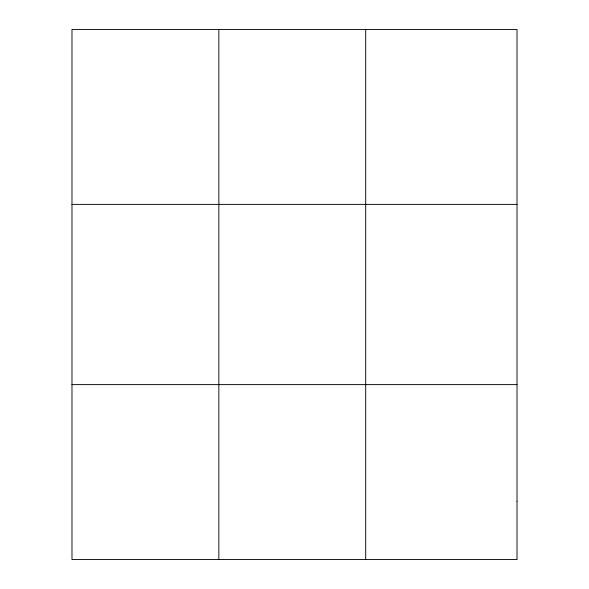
<?xml version="1.0" encoding="UTF-8"?>
<svg xmlns="http://www.w3.org/2000/svg" width="589" height="589" viewBox="0 0 589 589"><rect width="100%" height="100%" fill="white"/><g stroke="black" fill="none" stroke-linecap="round" stroke-linejoin="round"><path stroke-width="0.88" d="M218.843 29.45L218.843 559.55M365.703 29.45L365.703 559.55M71.983 204.383L517.017 204.383M71.983 384.617L517.017 384.617M517.017 501.239L517.017 559.55L71.983 559.55L71.983 29.45L517.017 29.45L517.017 501.239"/></g></svg>
